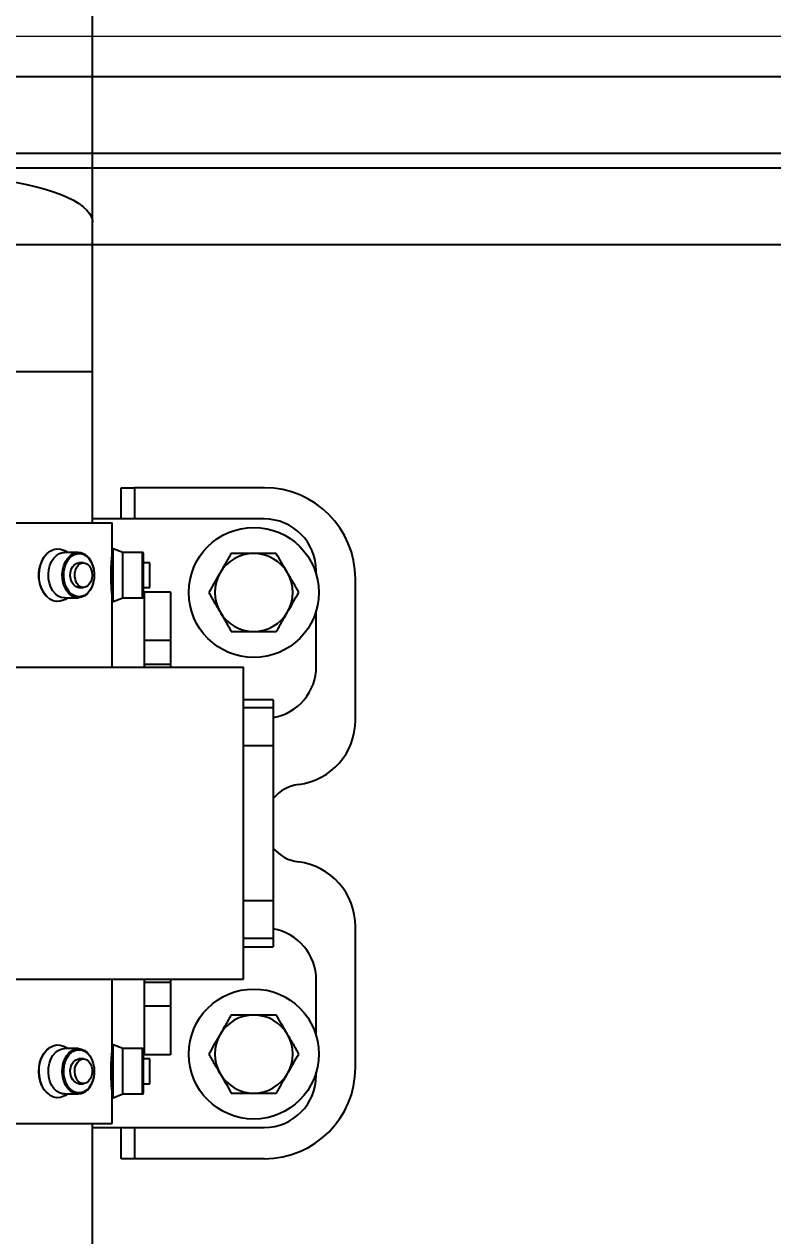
# Model space of a CAD drawing. Header units: inches. Extents: x -1851 to 6314, y -1304 to 4687.
# Drawn here: x -9.66 to 1.67, y 2788.16 to 2806.51 of the extents above; entities that cross this region are included whole.
import ezdxf

# ---------------------------------------------------------------- set-up
doc = ezdxf.new("R2010")
doc.units = ezdxf.units.IN
doc.header["$MEASUREMENT"] = 0
for name, color, linetype in [('DC FEEEDERS', 1, 'Continuous'), ('G-ANNO-DIMS', 1, 'Continuous'), ('WIRE MANAGEMENT', 4, 'Continuous')]:
    doc.layers.add(name, color=color, linetype=linetype)
doc.styles.add('NEI-A', font='arial.ttf')
doc.dimstyles.new('NEI-A', dxfattribs={"dimtxt": 0.1, "dimasz": 0.125, "dimexe": 0.0625, "dimexo": 0.0625, "dimgap": 0.0625, "dimtad": 0, "dimtih": 1, "dimtoh": 1, "dimdec": 4, "dimzin": 3, "dimdsep": 46, "dimlunit": 4, "dimtxsty": 'NEI-A', "dimcen": 0, "dimadec": 0, "dimazin": 0, "dimtfac": 0.75, "dimtdec": 4, "dimtofl": 0, "dimtmove": 0, "dimatfit": 3, "dimfxl": 1, "dimfrac": 1, "dimtolj": 1, "dimtzin": 0, "dimarcsym": 0})

# ---------------------------------------------------------------- blocks, each defined once
blk = doc.blocks.new('2.4.20_7-7_Mid Plan View')
at = {"color": 7, "linetype": 'Continuous', "lineweight": 25}
for p, q in [((-0.05999999865889549, 0.1229999996721745), (-0.05999999865889549, -0.1229999996721745)), ((0.05999999865889549, 0.1229999996721745), (0.05999999865889549, -0.1229999996721745)), ((-0.1155000030994415, 0.07250000163912773), (-0.1155000030994415, -0.07250000163912773)), ((0.1155000030994415, 0.07250000163912773), (0.1155000030994415, -0.07250000163912773)), ((-0.1047339290380478, -0.05442933738231659), (-0.1041174978017807, -0.05544748902320862)), ((-0.1041174978017807, -0.05418426543474197), (-0.1041174978017807, -0.05951584875583649)), ((-0.08669310063123703, -0.05951584875583649), (-0.08669310063123703, -0.05418426543474197)), ((-0.08669310063123703, -0.05544748902320862), (-0.08607666939496994, -0.05442933738231659)), ((0.08607666939496994, -0.05442933738231659), (0.08669310063123703, -0.05544748902320862)), ((0.08669310063123703, -0.05418426543474197), (0.08669310063123703, -0.05951584875583649)), ((0.1041174978017807, -0.05951584875583649), (0.1041174978017807, -0.05418426543474197)), ((0.1041174978017807, -0.05544748902320862), (0.1047339290380513, -0.05442933738231659)), ((-0.1001551002263987, -0.05979648232460022), (-0.1001551002263987, -0.06150061264634132)), ((-0.0906554982066119, -0.06150061264634132), (-0.0906554982066119, -0.05979648232460022)), ((0.09065549820661545, -0.05979648232460022), (0.09065549820661545, -0.06150061264634132)), ((0.1001551002264023, -0.06150061264634132), (0.1001551002264023, -0.05979648232460022)), ((-0.1736553013324738, -0.06500000134110451), (-0.1155000030994415, -0.06500000134110451)), ((-0.1169999986886978, -0.06500000134110451), (-0.1169999986886978, -0.130999993532896)), ((0.1155000030994415, -0.06500000134110451), (0.1736553013324738, -0.06500000134110451)), ((0.1169999986886978, -0.130999993532896), (0.1169999986886978, -0.06500000134110451)), ((0.1736553013324738, -0.06500000134110451), (0.2310929447412491, -0.06500000134110451)), ((0.2310929447412491, -0.06500000134110451), (0.4565092921257019, -0.06500000134110451)), ((-0.1155000030994415, -0.07250000163912773), (-0.1052252054214478, -0.07250000163912773)), ((-0.1055528447031975, -0.07298104092478752), (-0.1041174978017807, -0.07662812247872353)), ((-0.1052252054214478, -0.07250000163912773), (-0.08558539301156998, -0.07250000163912773)), ((-0.08669310063123703, -0.07662812247872353), (-0.08525775372982025, -0.07298104092478752)), ((-0.08558539301156998, -0.07250000163912773), (-0.05999999865889549, -0.07250000163912773)), ((0.05999999865889549, -0.07250000163912773), (0.08558539301156998, -0.07250000163912773)), ((0.08525775372982025, -0.07298104092478752), (0.08669310063123703, -0.07662812247872353)), ((0.08558539301156998, -0.07250000163912773), (0.1052252054214442, -0.07250000163912773)), ((0.1041174978017807, -0.07662812247872353), (0.1055528447031975, -0.07298104092478752)), ((0.1052252054214442, -0.07250000163912773), (0.1155000030994415, -0.07250000163912773)), ((-0.1289999932050705, -0.0760749988257885), (-0.1169999986886978, -0.0760749988257885)), ((-0.1289999932050705, -0.08107500150799751), (-0.1289999932050705, -0.0760749988257885)), ((-0.1041174978017807, -0.07662812247872353), (-0.1041174978017807, -0.08416812494397163)), ((-0.1041174978017807, -0.07662812247872353), (-0.08669310063123703, -0.07662812247872353)), ((-0.08669310063123703, -0.08416812494397163), (-0.08669310063123703, -0.07662812247872353)), ((0.08669310063123703, -0.07662812247872353), (0.08669310063123703, -0.08416812494397163)), ((0.08669310063123703, -0.07662812247872353), (0.1041174978017807, -0.07662812247872353)), ((0.1041174978017807, -0.08416812494397163), (0.1041174978017807, -0.07662812247872353)), ((0.1169999986886978, -0.0760749988257885), (0.1289999932050705, -0.0760749988257885)), ((0.1289999932050705, -0.0760749988257885), (0.1289999932050705, -0.08107500150799751)), ((-0.1289999932050705, -0.1310750059783459), (-0.1289999932050705, -0.08107500150799751)), ((0.1289999932050705, -0.1310750059783459), (0.1289999932050705, -0.08107500150799751)), ((-0.1037206277251244, -0.08456499502062798), (-0.08708997815847397, -0.08456499502062798)), ((-0.1001551002263987, -0.08456499502062798), (-0.1001551002263987, -0.08697499707341194)), ((-0.1001551002263987, -0.08697499707341194), (-0.09965044260024669, -0.08697499707341194)), ((-0.09965044260024669, -0.08697499707341194), (-0.0906554982066119, -0.08697499707341194)), ((-0.0906554982066119, -0.08697499707341194), (-0.0906554982066119, -0.08456499502062798)), ((-0.0890041515231097, -0.0949999950826168), (-0.0890041515231097, -0.08499999716877937)), ((-0.0890041515231097, -0.08499999716877937), (-0.070210300385952, -0.08499999716877937)), ((-0.070210300385952, -0.08499999716877937), (-0.070210300385952, -0.0949999950826168)), ((-0.070210300385952, -0.08499999716877937), (-0.0612061470746994, -0.08499999716877937)), ((-0.0612061470746994, -0.0949999950826168), (-0.0612061470746994, -0.08499999716877937)), ((-0.0612061470746994, -0.08499999716877937), (-0.05999999865889549, -0.08499999716877937)), ((0.05999999865889549, -0.08499999716877937), (0.06120614707470295, -0.08499999716877937)), ((0.06120614707470295, -0.08499999716877937), (0.06120614707470295, -0.0949999950826168)), ((0.06120614707470295, -0.08499999716877937), (0.070210300385952, -0.08499999716877937)), ((0.070210300385952, -0.0949999950826168), (0.070210300385952, -0.08499999716877937)), ((0.070210300385952, -0.08499999716877937), (0.08900415152311325, -0.08499999716877937)), ((0.08708997815847752, -0.08456499502062798), (0.1037206277251244, -0.08456499502062798)), ((0.08900415152311325, -0.08499999716877937), (0.08900415152311325, -0.0949999950826168)), ((0.09065549820661545, -0.08456499502062798), (0.09065549820661545, -0.08697499707341194)), ((0.09065549820661545, -0.08697499707341194), (0.1001551002264023, -0.08697499707341194)), ((0.1001551002264023, -0.08697499707341194), (0.1001551002264023, -0.08456499502062798)), ((-0.070210300385952, -0.0949999950826168), (-0.0890041515231097, -0.0949999950826168)), ((-0.0612061470746994, -0.0949999950826168), (-0.070210300385952, -0.0949999950826168)), ((-0.05999999865889549, -0.0949999950826168), (-0.0612061470746994, -0.0949999950826168)), ((0.06120614707470295, -0.0949999950826168), (0.05999999865889549, -0.0949999950826168)), ((0.070210300385952, -0.0949999950826168), (0.06120614707470295, -0.0949999950826168)), ((0.08900415152311325, -0.0949999950826168), (0.070210300385952, -0.0949999950826168)), ((-0.05999999865889549, -0.1229999996721745), (0.05999999865889549, -0.1229999996721745)), ((-0.0474999994039571, -0.1229999996721745), (-0.0474999994039571, -0.1344999931752682)), ((-0.02978809550404549, -0.1344999931752682), (-0.02978809550404549, -0.1229999996721745)), ((0.02978809550404549, -0.1344999931752682), (0.02978809550404549, -0.1229999996721745)), ((0.04749999940395355, -0.1344999931752682), (0.04749999940395355, -0.1229999996721745)), ((-0.04434506967663765, -0.1344999931752682), (-0.0474999994039571, -0.1344999931752682)), ((-0.02978809550404549, -0.1344999931752682), (-0.04434506967663765, -0.1344999931752682)), ((0.02978809550404549, -0.1344999931752682), (-0.02978809550404549, -0.1344999931752682)), ((0.04434506967663765, -0.1344999931752682), (0.02978809550404549, -0.1344999931752682)), ((0.04749999940395355, -0.1344999931752682), (0.04434506967663765, -0.1344999931752682)), ((-0.09700000286102295, -0.1510000042617321), (-0.09574999660253525, -0.1510000042617321)), ((-0.08174999803304672, -0.1510000042617321), (-0.06033629179000854, -0.1510000042617321)), ((0.06033629179000854, -0.1510000042617321), (0.08174999803304672, -0.1510000042617321)), ((0.09574999660253525, -0.1510000042617321), (0.0970000028610265, -0.1510000042617321)), ((-0.09399999678134918, -0.1660750024020672), (-0.03968627005815506, -0.1660750024020672)), ((0.03968627005815506, -0.1660750024020672), (0.09399999678134918, -0.1660750024020672))]:
    blk.add_line(p, q, dxfattribs=at)
at = {"color": 8, "linetype": 'Continuous', "lineweight": 25}
for p, q in [((0.1736553013324738, 0.06500000134110451), (0.1736553013324738, -0.06500000134110451)), ((-0.1055528447031975, -0.07298104092478752), (-0.08525775372982025, -0.07298104092478752)), ((0.08525775372982025, -0.07298104092478752), (0.1055528447031975, -0.07298104092478752)), ((-0.1169999986886978, -0.08107500150799751), (-0.1289999932050705, -0.08107500150799751)), ((0.1289999932050705, -0.08107500150799751), (0.1169999986886978, -0.08107500150799751)), ((-0.1041174978017807, -0.08416812494397163), (-0.08669310063123703, -0.08416812494397163)), ((0.08669310063123703, -0.08416812494397163), (0.1041174978017807, -0.08416812494397163)), ((-0.04434506967663765, -0.1344999931752682), (-0.04434506967663765, -0.1229999996721745)), ((0.04434506967663765, -0.1344999931752682), (0.04434506967663765, -0.1229999996721745))]:
    blk.add_line(p, q, dxfattribs=at)
at = {"color": 8, "linetype": 'Continuous', "lineweight": 25, "flags": 128}
for points in [[(0.2465327978134155, -0.03523346781730652), (0.2457551211118698, -0.0391712486743927), (0.2448973655700684, -0.04289509356021881), (0.243964210152626, -0.04638465866446495), (0.2429607510566711, -0.04962088540196419), (0.2418924719095195, -0.05258610472083092), (0.2407652139663696, -0.05526411160826683), (0.2395851314067841, -0.05764028802514076), (0.2383586764335632, -0.05970165133476257), (0.237092524766922, -0.06143694743514061), (0.2357936054468155, -0.06283669546246529), (0.2344690263271332, -0.06389324739575386), (0.2331259995698929, -0.06460084393620491), (0.231771856546402, -0.06495561078190804), (0.2310929447412491, -0.06500000134110451)], [(-0.1047339290380478, -0.05442933738231659), (-0.1049581915140152, -0.05402561277151108), (-0.1054333075881004, -0.05270349979400635), (-0.1055459901690483, -0.0513417012989521), (-0.1052921563386917, -0.04998942837119102), (-0.1046809926629031, -0.04869556427001953), (-0.1037345752120018, -0.04750686883926392), (-0.1024871245026588, -0.04646630212664604), (-0.1009837090969086, -0.04561147838830948), (-0.09927868098020554, -0.04497328773140907), (-0.0974336564540863, -0.0445748008787632), (-0.09551531821489334, -0.04443041607737541), (-0.09359300881623867, -0.04454535245895386), (-0.09173619747161865, -0.04491546005010605), (-0.09001199901103973, -0.04552735760807991), (-0.08848273009061458, -0.04635893180966377), (-0.08720365911722183, -0.04738012701272964), (-0.08622101694345474, -0.04855403304100037), (-0.0855703204870224, -0.04983822256326675), (-0.0852750837802887, -0.05118628218770027), (-0.08534597605466843, -0.05254949256777763), (-0.08578044176101685, -0.05387857556343079), (-0.08607666939496994, -0.05442933738231659)], [(0.08607666939496994, -0.05442933738231659), (0.08578044176101685, -0.05387857556343079), (0.08534597605466843, -0.05254949256777763), (0.0852750837802887, -0.05118628218770027), (0.0855703204870224, -0.04983822256326675), (0.08622101694345474, -0.04855403304100037), (0.08720365911722183, -0.04738012701272964), (0.08848273009061813, -0.04635893180966377), (0.09001199901103973, -0.04552735760807991), (0.09173619747161865, -0.04491546005010605), (0.09359300881624222, -0.04454535245895386), (0.09551531821489334, -0.04443041607737541), (0.0974336564540863, -0.0445748008787632), (0.09927868098020554, -0.04497328773140907), (0.1009837090969121, -0.04561147838830948), (0.1024871245026588, -0.04646630212664604), (0.1037345752120018, -0.04750686883926392), (0.1046809926629066, -0.04869556427001953), (0.1052921563386917, -0.04998942837119102), (0.1055459901690483, -0.0513417012989521), (0.1054333075881004, -0.05270349979400635), (0.1049581915140152, -0.05402561277151108), (0.1047339290380513, -0.05442933738231659)], [(-0.1041174978017807, -0.05951584875583649), (-0.104064404964447, -0.05883674696087837), (-0.1036938205361366, -0.05761811509728432), (-0.1029839143157005, -0.05647717788815498), (-0.1019637286663055, -0.05546064302325249), (-0.1006750464439357, -0.05461012944579124), (-0.0991706177592242, -0.05396045744419098), (-0.09751203656196594, -0.05353822186589241), (-0.09576720744371414, -0.0533607117831707), (-0.09400755912065506, -0.05343519523739815), (-0.09230513125658035, -0.05375862121582031), (-0.09072963148355484, -0.05431774631142616), (-0.0893455520272255, -0.05508968606591225), (-0.08820955455303192, -0.05604283139109612), (-0.08736816048621776, -0.05713816359639168), (-0.08685579895973206, -0.05833083763718605), (-0.08669310063123703, -0.05951584875583649)], [(0.08669310063123703, -0.05951584875583649), (0.08685579895973206, -0.05833083763718605), (0.08736816048622131, -0.05713816359639168), (0.08820955455303192, -0.05604283139109612), (0.0893455520272255, -0.05508968606591225), (0.09072963148355484, -0.05431774631142616), (0.0923051312565839, -0.05375862121582031), (0.09400755912065506, -0.05343519523739815), (0.09576720744371414, -0.0533607117831707), (0.0975120365619695, -0.05353822186589241), (0.09917061775922775, -0.05396045744419098), (0.1006750464439392, -0.05461012944579124), (0.1019637286663055, -0.05546064302325249), (0.1029839143157005, -0.05647717788815498), (0.1036938205361366, -0.05761811509728432), (0.104064404964447, -0.05883674696087837), (0.1041174978017807, -0.05951584875583649)], [(-0.09913524240255356, -0.06505158171057701), (-0.1005989015102386, -0.06438838317990303), (-0.1018355712294579, -0.0635245032608509), (-0.1027912124991417, -0.06249767914414406), (-0.1034240499138832, -0.06135280802845955), (-0.1037064269185066, -0.06013991683721542), (-0.103626012802124, -0.0589120164513588), (-0.103186309337616, -0.05772276967763901), (-0.1024065315723419, -0.0566241554915905), (-0.1023849099874461, -0.056600421667099)], [(-0.08779648691415431, -0.05742471292614937), (-0.08738654851913452, -0.05824015662074089), (-0.08710417151451111, -0.05945304781198502), (-0.0871845930814743, -0.06068095192313194), (-0.08762429654598236, -0.06187019869685173), (-0.08840406686067581, -0.06296880915760994), (-0.08948982506990433, -0.06392877921462059), (-0.0908341184258461, -0.06470814719796181), (-0.09237819164991024, -0.06527285650372505), (-0.09405456483364105, -0.06559821590781212), (-0.09578997641801834, -0.06567000970244408), (-0.09750857204198837, -0.06548510864377022), (-0.09913524240255356, -0.06505158171057701)], [(0.09913524240255356, -0.06505158171057701), (0.09750857204199193, -0.06548510864377022), (0.09578997641801479, -0.06567000970244408), (0.09405456483364105, -0.06559821590781212), (0.09237819164991379, -0.06527285650372505), (0.09083411842584965, -0.06470814719796181), (0.08948982506990433, -0.06392877921462059), (0.08840406686067226, -0.06296880915760994), (0.08762429654598591, -0.06187019869685173), (0.0871845930814743, -0.06068095192313194), (0.08710417151451466, -0.05945304781198502), (0.08738654851913452, -0.05824015662074089), (0.08797501772642136, -0.05715683102607727)], [(0.1027750074863398, -0.05707324296236038), (0.103186309337616, -0.05772276967763901), (0.103626012802124, -0.0589120164513588), (0.1037064269185066, -0.06013991683721542), (0.1034240499138832, -0.06135280802845955), (0.1027912124991381, -0.06249767914414406), (0.1018355712294579, -0.0635245032608509), (0.1005989015102386, -0.06438838317990303), (0.09913524240255356, -0.06505158171057701)]]:
    blk.add_lwpolyline(points, dxfattribs=at)
at = {"color": 7, "linetype": 'Continuous', "lineweight": 25, "flags": 128}
for points in [[(-0.1044232845306396, -0.04851692542433739), (-0.1043815016746521, -0.04844936355948448), (-0.1034656465053558, -0.04729904979467392), (-0.1022584661841393, -0.04629208147525787), (-0.1008035987615585, -0.04546485468745232), (-0.09915361553430557, -0.044847272336483), (-0.09736816585063934, -0.04446164891123772), (-0.0955117717385292, -0.0443219281733036), (-0.0936515256762469, -0.04443315416574478), (-0.09185466915368679, -0.04479131102561951), (-0.09018614143133163, -0.04538345336914062), (-0.08870624005794525, -0.04618817567825317), (-0.0874684676527977, -0.04717639833688736), (-0.08663153648376465, -0.04814661294221878)], [(-0.1041174978017807, -0.05418426543474197), (-0.104064404964447, -0.05350515991449356), (-0.1036938205361366, -0.05228652805089951), (-0.1029839143157005, -0.05114559084177017), (-0.1019637286663055, -0.05012905597686768), (-0.1006750464439357, -0.04927854239940643), (-0.0991706177592242, -0.04862887039780617), (-0.09751203656196594, -0.0482066348195076), (-0.09576720744371414, -0.04802912846207619), (-0.09400755912065506, -0.04810360819101334), (-0.09230513125658035, -0.0484270341694355), (-0.09072963148355484, -0.04898616299033165), (-0.0893455520272255, -0.04975809901952744), (-0.08820955455303192, -0.0507112480700016), (-0.08736816048621776, -0.05180657655000687), (-0.08685579895973206, -0.05299925059080124), (-0.08669310063123703, -0.05418426543474197)], [(0.08669310063123703, -0.05418426543474197), (0.08685579895973206, -0.05299925059080124), (0.08736816048622131, -0.05180657655000687), (0.08820955455303192, -0.0507112480700016), (0.0893455520272255, -0.04975809901952744), (0.09072963148355484, -0.04898616299033165), (0.0923051312565839, -0.0484270341694355), (0.09400755912065506, -0.04810360819101334), (0.09576720744371414, -0.04802912846207619), (0.0975120365619695, -0.0482066348195076), (0.09917061775922775, -0.04862887039780617), (0.1006750464439392, -0.04927854239940643), (0.1019637286663055, -0.05012905597686768), (0.1029839143157005, -0.05114559084177017), (0.1036938205361366, -0.05228652805089951), (0.104064404964447, -0.05350515991449356), (0.1041174978017807, -0.05418426543474197)], [(-0.1023849099874461, -0.056600421667099), (-0.1013207733631134, -0.05566418543457985), (-0.09997648000717163, -0.05488481745123863), (-0.09843240678310394, -0.05432011559605598), (-0.09675603359937668, -0.05399475246667862), (-0.09502062201499939, -0.05392295494675636), (-0.09330202639102936, -0.05410785973072052), (-0.09167535603046417, -0.05454138293862343), (-0.09021169692277908, -0.05520458146929741), (-0.08897502720355632, -0.05606846511363983), (-0.08801938593387604, -0.05709528550505638), (-0.08779648691415431, -0.05742471292614937)], [(0.08797501772642136, -0.05715683102607727), (0.08801938593387604, -0.05709528550505638), (0.08897502720355988, -0.05606846511363983), (0.09021169692277908, -0.05520458146929741), (0.09167535603046062, -0.05454138293862343), (0.09330202639102936, -0.05410785973072052), (0.09502062201499939, -0.05392295494675636), (0.09675603359938023, -0.05399475246667862), (0.09843240678310394, -0.05432011559605598), (0.09997648000717163, -0.05488481745123863), (0.101320773363117, -0.05566418543457985), (0.1024065315723419, -0.0566241554915905), (0.1027750074863398, -0.05707324296236038)], [(-0.1001551002263987, -0.05979648232460022), (-0.09999512881040573, -0.05893217027187347), (-0.09949515014886856, -0.05808859691023827), (-0.09869184345006587, -0.05737169086933136), (-0.09764478355646133, -0.05683461576700211), (-0.09643164277076721, -0.05651721358299255), (-0.09514237195253372, -0.05644301697611809), (-0.09387260675430298, -0.05661753192543983), (-0.0927165150642395, -0.05702781677246094), (-0.09175983816385269, -0.05764343962073326), (-0.09107352793216705, -0.05841874331235886), (-0.09070847928524017, -0.05929622799158096), (-0.0906554982066119, -0.05979648232460022)], [(-0.09965044260024669, -0.05999406054615974), (-0.09891819208860397, -0.05924006178975105), (-0.09792540967464447, -0.05865371599793434), (-0.09674572944641113, -0.05827851220965385), (-0.09546662867069244, -0.0581422746181488), (-0.09418297559022903, -0.05825510993599892), (-0.09298998862504959, -0.05860865116119385), (-0.0919761210680008, -0.05917667597532272), (-0.09121658653020859, -0.05991705507040024), (-0.09076771140098572, -0.06077487766742706), (-0.09066278487443924, -0.06168652698397636), (-0.09090958535671234, -0.06258438900113106), (-0.09148981422185898, -0.06340186670422554), (-0.09236043691635132, -0.06407834216952324), (-0.09345687925815582, -0.06456363573670387), (-0.09469783306121826, -0.0648217611014843), (-0.09599125385284424, -0.06483357027173042), (-0.0972412154078448, -0.0645981915295124), (-0.09835501760244725, -0.06413307413458824), (-0.09925005584955215, -0.06347272172570229), (-0.09985993802547455, -0.06266610696911812), (-0.1001394465565681, -0.06177305430173874), (-0.1000678464770317, -0.0608597956597805), (-0.09965044260024669, -0.05999406054615974)], [(-0.08669310063123703, -0.05951584875583649), (-0.08669346570968628, -0.05957202613353729), (-0.08688778430223465, -0.06081091612577438), (-0.08743081986904144, -0.06199678406119347), (-0.08830032497644424, -0.06308108195662498), (-0.08946071565151215, -0.06401942297816277), (-0.09086447209119797, -0.06477338448166847), (-0.09245413541793823, -0.06531209871172905), (-0.09416461735963821, -0.0656135194003582), (-0.09592588990926743, -0.06566530093550682), (-0.09766585379838943, -0.06546531990170479), (-0.0993132665753329, -0.06502176448702812)], [(0.09931326657533646, -0.06502176448702812), (0.09766585379838943, -0.06546531990170479), (0.09592588990927098, -0.06566530093550682), (0.09416461735963821, -0.0656135194003582), (0.09245413541793823, -0.06531209871172905), (0.09086447209119797, -0.06477338448166847), (0.0894607156515157, -0.06401942297816277), (0.0883003249764478, -0.06308108195662498), (0.08743081986904144, -0.06199678406119347), (0.08688778430223465, -0.06081091612577438), (0.08669346570968628, -0.05957202613353729), (0.08669310063123703, -0.05951584875583649)], [(0.09065549820661545, -0.05979648232460022), (0.09070847928524017, -0.05929622799158096), (0.09107352793216705, -0.05841874331235886), (0.09175983816385269, -0.05764343962073326), (0.09271651506424305, -0.05702781677246094), (0.09387260675430298, -0.05661753192543983), (0.09514237195253372, -0.05644301697611809), (0.09643164277076721, -0.05651721358299255), (0.09764478355646133, -0.05683461576700211), (0.09869184345006943, -0.05737169086933136), (0.09949515014886856, -0.05808859691023827), (0.09999512881040573, -0.05893217027187347), (0.1001551002264023, -0.05979648232460022)], [(0.09116016328335164, -0.0630071572959423), (0.09074275940656662, -0.06214142963290215), (0.09067115187644958, -0.06122816726565361), (0.09095066040754318, -0.06033511087298393), (0.09156054258346558, -0.05952849611639977), (0.09245558083057404, -0.05886814370751381), (0.09356938302516937, -0.05840303003787994), (0.09481934458017349, -0.05816765129566193), (0.09611276537179947, -0.05817946046590805), (0.09735371917486546, -0.05843758210539818), (0.09845016151666641, -0.05892287939786911), (0.0993207842111623, -0.05959935113787651), (0.09990101307630539, -0.06041683256626129), (0.1001478135585785, -0.06131469458341599), (0.100042887032032, -0.06222634389996529), (0.09959401190280914, -0.06308416649699211), (0.09883447736502049, -0.06382454559206963), (0.09782061725854874, -0.0643925704061985), (0.09662762284279225, -0.06474610790610313), (0.09534396976232529, -0.06485894694924355), (0.0940648764371872, -0.0647227130830288), (0.09288518875837326, -0.0643475092947483), (0.09189240634441731, -0.0637611635029316), (0.09116016328335164, -0.0630071572959423)]]:
    blk.add_lwpolyline(points, dxfattribs=at)
at = {"color": 7, "linetype": 'Continuous', "lineweight": 25}
for centre, radius in [((-0.08874999999999744, -0.1269999985635479), 0.02500000000000111), ((0.08874999999999744, -0.1269999985635479), 0.0249999999999977)]:
    blk.add_circle(centre, radius, dxfattribs=at)
for centre, radius, start, end in [((0.09541085543398253, -0.05638184128659418), 0.01214890803802914, 49.09339147659507, 131.4896682946669), ((-0.09785468685976184, -0.05890012574073467), 0.006293005301665059, 185.6149422593821, 256.5982317046762), ((0.09785468685976184, -0.05890012574073467), 0.006293005301668454, 283.4017682953565, 354.3850577406309), ((-0.1052252046405471, -0.072852097977119), 0.0003520994135851648, 90, 201.4825927803499), ((-0.08558539535945542, -0.072852097977119), 0.0003520994135851648, 338.5174072196501, 90), ((0.08558539535945187, -0.072852097977119), 0.0003520994135855626, 90, 201.4825927801452), ((0.1052252046405471, -0.072852097977119), 0.0003520994135855626, 338.5174072198548, 90), ((-0.1037206250000011, -0.08416812356355763), 0.0003968750000024097, 180, 270), ((-0.08708997500000137, -0.08416812356355763), 0.0003968750000024097, 270, 0), ((0.08708997500000137, -0.08416812356355763), 0.0003968750000024097, 180, 270), ((0.1037206250000011, -0.08416812356355763), 0.0003968750000024097, 270, 0), ((-0.08874999999999744, -0.1269999985635479), 0.01500000000000339, 120.0000000000059, 180), ((-0.08874999999999744, -0.1269999985635479), 0.01500000000000292, 60.00000000001194, 120.0000000000059), ((-0.08874999999999744, -0.1269999985635479), 0.01499999999999951, 0, 60.00000000001194), ((0.08874999999999744, -0.1269999985635479), 0.01500000000000121, 119.9999999999972, 180), ((0.08874999999999744, -0.1269999985635479), 0.01500000000000292, 59.99999999999407, 119.9999999999972), ((0.08874999999999744, -0.1269999985635479), 0.01500000000000339, 0, 59.99999999999407), ((-0.08874999999999744, -0.1269999985635479), 0.01500000000000339, 180, 239.9999999999826), ((-0.08874999999999744, -0.1269999985635479), 0.01499999999999657, 299.9999999999943, 0), ((0.08874999999999744, -0.1269999985635479), 0.01499999999999826, 180, 239.9999999999981), ((0.08874999999999744, -0.1269999985635479), 0.01500000000000339, 300.0000000000173, 0), ((-0.09399999999999764, -0.1310749985635198), 0.03500000000000224, 180, 270), ((-0.09700000000000131, -0.1309999985635386), 0.01999999999999884, 180, 270), ((-0.06033629251585992, -0.1309999985635386), 0.01999999999999884, 270, 350.0000000000097), ((0, -0.1460749985635346), 0.01500000000000275, 129.4962091282004, 172.8192442185483), ((0, -0.1460749985635346), 0.0150000000000011, 7.180755781451715, 50.50379087180534), ((0.06033629251585992, -0.1309999985635386), 0.01999999999999884, 189.9999999999903, 270), ((0.0940000000000012, -0.1310749985635198), 0.03500000000000224, 270, 0), ((0.09700000000000131, -0.1309999985635386), 0.01999999999999884, 270, 0), ((-0.08874999999999744, -0.1269999985635479), 0.01499999999999996, 239.9999999999826, 299.9999999999943), ((-0.039686269665971, -0.1410749985635391), 0.02500000000000111, 270, 352.8192442185482), ((0.03968626966596744, -0.1410749985635391), 0.02500000000000111, 187.1807557814517, 270), ((0.08874999999999744, -0.1269999985635479), 0.01499999999999996, 239.9999999999981, 300.0000000000173)]:
    blk.add_arc(centre, radius, start, end, dxfattribs=at)
for points, knots in [([(-0.1026517599821091, -0.07249965146183968), (-0.1026529391926836, -0.07249976664650148), (-0.1027885196616438, -0.07251301007431721), (-0.1023107081964518, -0.07246495927776664), (-0.1011893160243353, -0.07236286379963985), (-0.09931999127352142, -0.07223308519974125), (-0.09728935058842936, -0.07214921665328689), (-0.09593989962406724, -0.07214016898248587), (-0.09540530294179916, -0.07213658466935158)], [0, 0, 0, 0, 0.001875058611934497, 0.2155860300284332, 0.4292786617195822, 0.6438805998194713, 0.85892021655009, 1, 1, 1, 1]), ([(-0.09540530294179916, -0.07213658466935158), (-0.09459277146968148, -0.0721447877714354), (-0.092967802127351, -0.07216119303058122), (-0.09079575882297775, -0.07227634286621765), (-0.08916953192064625, -0.0724012547766506), (-0.08824296891021532, -0.07249112788508683), (-0.08824599864357552, -0.07249096266895094), (-0.08824720233678818, -0.07249089702963829)], [0, 0, 0, 0, 0.2141048839201875, 0.4281851034091682, 0.6429334211651578, 0.858139787852949, 1, 1, 1, 1]), ([(0.08815884590148926, -0.07249965146183968), (0.08815766419402493, -0.07249976664658675), (0.08802180436049412, -0.07251300933057792), (0.08850002939033885, -0.07246495979089218), (0.08962124585920961, -0.0723628633833755), (0.09149062285005982, -0.0722330856210931), (0.09352125046106963, -0.07214921644705896), (0.09487070316573565, -0.07214016893550479), (0.09540530294179561, -0.07213658466935158)], [0, 0, 0, 0, 0.001875166215784663, 0.2155861558734115, 0.4292783757703, 0.6438807098055321, 0.8589196256144241, 1, 1, 1, 1]), ([(0.09540530294179561, -0.07213658466935158), (0.09621783466277023, -0.0721447877341177), (0.09784280232145548, -0.07216119289665812), (0.1000148403076011, -0.0722763430678981), (0.1016410676388766, -0.07240125475246373), (0.1025676263787396, -0.0724911278935565), (0.1025646042277693, -0.07249096267133837), (0.1025634035468102, -0.07249089702963829)], [0, 0, 0, 0, 0.2141049992688987, 0.4281847593120237, 0.6429331927633737, 0.8581396753932983, 1, 1, 1, 1]), ([(-0.08874999731779099, -0.1096794940531254), (-0.0899680298852914, -0.1103827243172191), (-0.09242642482430696, -0.1118020769423254), (-0.0949677789090515, -0.1132693266200704), (-0.09624999761581421, -0.114009615033865)], [0, 0, 0, 0, 0.4954584587560446, 1, 1, 1, 1]), ([(-0.08124999701976421, -0.114009615033865), (-0.08142780664224603, -0.1139069569312881), (-0.08277409608217567, -0.1131296788656186), (-0.08531239905715537, -0.1116641867297972), (-0.08759715301768978, -0.1103450871405869), (-0.08874999731779099, -0.1096794940531254)], [0, 0, 0, 0, 0.07010369273145818, 0.5307916405724602, 1, 1, 1, 1]), ([(0.08874999731779099, -0.1096794940531254), (0.08753196475029057, -0.1103827243172191), (0.08507356981127501, -0.1118020769423254), (0.08253221572653047, -0.1132693266200704), (0.08124999701976776, -0.114009615033865)], [0, 0, 0, 0, 0.4954584587560446, 1, 1, 1, 1]), ([(0.09624999761581421, -0.114009615033865), (0.09607219053172855, -0.113906956836729), (0.09472590621958332, -0.1131296699191751), (0.0921875950794444, -0.111664191717324), (0.0899028408484348, -0.110345088465607), (0.08874999731779099, -0.1096794940531254)], [0, 0, 0, 0, 0.07010295873008582, 0.5307916389235933, 1, 1, 1, 1]), ([(-0.09624999761581421, -0.114009615033865), (-0.09642780725322808, -0.1141122731101802), (-0.0977740978762931, -0.1148895515947856), (-0.1003123972979871, -0.1163550524860568), (-0.1025971531715157, -0.1176741511477246), (-0.1037499979138374, -0.1183397434651852)], [0, 0, 0, 0, 0.07010366315546128, 0.5307918385264402, 1, 1, 1, 1]), ([(-0.07374999672174809, -0.1183397434651852), (-0.0749680295519255, -0.1176365136536219), (-0.07742642605996153, -0.1162171613420355), (-0.07996777857361437, -0.114749906407269), (-0.08124999701976421, -0.114009615033865)], [0, 0, 0, 0, 0.4954582493907648, 1, 1, 1, 1]), ([(0.08124999701976776, -0.114009615033865), (0.08107218992075005, -0.1141122732047393), (0.07972590442546235, -0.1148895605412292), (0.07718759683860199, -0.11635504749853), (0.07490284069460884, -0.1176741498227329), (0.07374999672174454, -0.1183397434651852)], [0, 0, 0, 0, 0.0701029291544454, 0.5307918368772606, 1, 1, 1, 1]), ([(0.1037499979138374, -0.1183397434651852), (0.1025319650836565, -0.1176365136536219), (0.1000735685756204, -0.1162171613420355), (0.0975322160619676, -0.114749906407269), (0.09624999761581421, -0.114009615033865)], [0, 0, 0, 0, 0.4954582493907648, 1, 1, 1, 1]), ([(-0.1037499979138374, -0.1183397434651852), (-0.1037499979138374, -0.1189628221624162), (-0.1037499979138374, -0.1206798198436445), (-0.1037499979138374, -0.1235658497005545), (-0.1037499979138374, -0.1258503428996107), (-0.1037499979138374, -0.1270000003278255)], [0, 0, 0, 0, 0.2205429108794705, 0.6077429195932863, 1, 1, 1, 1]), ([(-0.07374999672174809, -0.1270000003278255), (-0.07374999672174809, -0.1258661422804153), (-0.07374999672174809, -0.1235816569833048), (-0.07374999672174809, -0.1206950494684236), (-0.07374999672174809, -0.1189628214156357), (-0.07374999672174809, -0.1183397434651852)], [0, 0, 0, 0, 0.3868682526335134, 0.7794580962425293, 1, 1, 1, 1]), ([(0.07374999672174454, -0.1183397434651852), (0.07374999672174454, -0.1189628221624162), (0.07374999672174454, -0.1206798198436445), (0.07374999672174454, -0.1235658497005545), (0.07374999672174454, -0.1258503428996107), (0.07374999672174454, -0.1270000003278255)], [0, 0, 0, 0, 0.2205429108794705, 0.6077429195932863, 1, 1, 1, 1]), ([(0.1037499979138374, -0.1270000003278255), (0.1037499979138374, -0.1258661422804153), (0.1037499979138374, -0.1235816569833048), (0.1037499979138374, -0.1206950494684236), (0.1037499979138374, -0.1189628214156357), (0.1037499979138374, -0.1183397434651852)], [0, 0, 0, 0, 0.3868682526335134, 0.7794580962425293, 1, 1, 1, 1]), ([(-0.1037499979138374, -0.1270000003278255), (-0.1037499979138374, -0.1277013018729178), (-0.1037499979138374, -0.1295107795238266), (-0.1037499979138374, -0.1324215252546423), (-0.1037499979138374, -0.1345767113976422), (-0.1037499979138374, -0.1356602571904659)], [0, 0, 0, 0, 0.23935491457195, 0.6175765212464365, 1, 1, 1, 1]), ([(-0.07374999672174809, -0.1356602571904659), (-0.07374999672174809, -0.1345877384203504), (-0.07374999672174809, -0.1324326897459116), (-0.07374999672174809, -0.1295221117999859), (-0.07374999672174809, -0.1277013032139962), (-0.07374999672174809, -0.1270000003278255)], [0, 0, 0, 0, 0.3785553937909955, 0.7606443097440941, 1, 1, 1, 1]), ([(0.07374999672174454, -0.1270000003278255), (0.07374999672174454, -0.1277013018729178), (0.07374999672174454, -0.1295107795238266), (0.07374999672174454, -0.1324215252546423), (0.07374999672174454, -0.1345767113976422), (0.07374999672174454, -0.1356602571904659)], [0, 0, 0, 0, 0.23935491457195, 0.6175765212464365, 1, 1, 1, 1]), ([(0.1037499979138374, -0.1356602571904659), (0.1037499979138374, -0.1345877384203504), (0.1037499979138374, -0.1324326897459116), (0.1037499979138374, -0.1295221117999859), (0.1037499979138374, -0.1277013032139962), (0.1037499979138374, -0.1270000003278255)], [0, 0, 0, 0, 0.3785553937909955, 0.7606443097440941, 1, 1, 1, 1]), ([(-0.1037499979138374, -0.1356602571904659), (-0.10253196508366, -0.1363634870020292), (-0.1000735685756204, -0.1377828393136156), (-0.0975322160619676, -0.1392500942484105), (-0.09624999761581421, -0.1399903856217861)], [0, 0, 0, 0, 0.4954582493907648, 1, 1, 1, 1]), ([(-0.08124999701976421, -0.1399903856217861), (-0.08107218999761656, -0.1398877248348356), (-0.07972591215027336, -0.1391104217698853), (-0.07718759608645698, -0.1376449493042742), (-0.07490284010830095, -0.1363258493479691), (-0.07374999672174809, -0.1356602571904659)], [0, 0, 0, 0, 0.07010335230871075, 0.5307922549620386, 1, 1, 1, 1]), ([(0.07374999672174454, -0.1356602571904659), (0.0749680295519255, -0.1363634870020292), (0.07742642605996153, -0.1377828393136156), (0.07996777857361437, -0.1392500942484105), (0.08124999701976776, -0.1399903856217861)], [0, 0, 0, 0, 0.4954582493907648, 1, 1, 1, 1]), ([(0.09624999761581421, -0.1399903856217861), (0.09642780717635802, -0.1398877249293662), (0.09777409015162775, -0.1391104307164142), (0.100312398050086, -0.1376449443167473), (0.1025971537578094, -0.136325848022949), (0.1037499979138374, -0.1356602571904659)], [0, 0, 0, 0, 0.07010408630558829, 0.5307922566091333, 1, 1, 1, 1]), ([(-0.09624999761581421, -0.1399903856217861), (-0.09607219043993709, -0.1400930411765557), (-0.09472589729675818, -0.1408703127843864), (-0.09218759818677924, -0.1423358142337179), (-0.08990284187695607, -0.143654918925705), (-0.08874999731779099, -0.1443205140531063)], [0, 0, 0, 0, 0.07010250600724131, 0.5307914187954621, 1, 1, 1, 1]), ([(-0.08874999731779099, -0.1443205140531063), (-0.08753196553625742, -0.1436172774411091), (-0.08507357529189363, -0.1421979137983556), (-0.08253221650629428, -0.1407306700997424), (-0.08124999701976421, -0.1399903856217861)], [0, 0, 0, 0, 0.4954590851973952, 1, 1, 1, 1]), ([(0.08124999701976776, -0.1399903856217861), (0.08142780673403749, -0.1400930410819967), (0.08277410500486226, -0.1408703038379713), (0.08531239594985607, -0.1423358192212447), (0.08759715198918272, -0.1436549202506967), (0.08874999731779099, -0.1443205140531063)], [0, 0, 0, 0, 0.07010324001239555, 0.5307914204467266, 1, 1, 1, 1]), ([(0.08874999731779099, -0.1443205140531063), (0.08996802909932455, -0.1436172774411091), (0.09242641934368834, -0.1421979137983556), (0.0949677781292877, -0.1407306700997424), (0.09624999761581421, -0.1399903856217861)], [0, 0, 0, 0, 0.4954590851973952, 1, 1, 1, 1])]:
    blk.add_open_spline(points, degree=3, knots=knots, dxfattribs=at)
blk = doc.blocks.new('*D102')
at = {"layer": 'Defpoints', "color": 0, "transparency": 16777216}
for p in [(-11.18635206495287, 2794.409055329793), (228.813647788382, 2757.563937893635), (228.813647788382, 2755.174068774127)]:
    blk.add_point(p, dxfattribs=at)
at = {"layer": 'G-ANNO-DIMS', "color": 0, "lineweight": -2, "transparency": 16777216}
for p, q in [((-11.18635206495287, 2793.159055329793), (-11.18635206495287, 2753.924068774127)), ((228.813647788382, 2756.313937893635), (228.813647788382, 2753.924068774127)), ((-8.686352064952873, 2755.174068774127), (91.18703724209993, 2755.174068774127)), ((226.313647788382, 2755.174068774127), (125.2095474740235, 2755.174068774127))]:
    blk.add_line(p, q, dxfattribs=at)
at = {"layer": 'G-ANNO-DIMS', "color": 0, "transparency": 16777216}
for points in [[(-8.686352064952873, 2755.590735440793), (-8.686352064952873, 2754.75740210746), (-11.18635206495287, 2755.174068774127)], [(226.313647788382, 2755.590735440793), (226.313647788382, 2754.75740210746), (228.813647788382, 2755.174068774127)]]:
    blk.add_solid(points, dxfattribs=at)
at = {"layer": 'G-ANNO-DIMS', "color": 0, "transparency": 16777216, "insert": (108.1982923580617, 2755.174068774127), "char_height": 2, "width": 33.22459366643307, "attachment_point": 5, "style": 'NEI-A'}
blk.add_mtext('\\A1;11\'-1" (CENTER LINE OF TRACKER TORQUE TUBE TO CENTERLINE OF MESSENGER WIRE)', dxfattribs=at)

msp = doc.modelspace()

# ---------------------------------------------------------------- linework, layer by layer
at = {"layer": 'DC FEEEDERS'}
for points in [[(-23.40612497602319, 2805.712463096451), (210.4403922541146, 2805.712463096451)], [(-23.40612497602319, 2804.552463096451), (210.4403922541146, 2804.552463096451)], [(-23.40612497602319, 2804.330516226767), (210.4403922541146, 2804.330516226767)], [(-23.40612497602319, 2803.170516226767), (210.4403922541146, 2803.170516226767)]]:
    msp.add_lwpolyline(points, dxfattribs=at)
at = {"layer": 'WIRE MANAGEMENT', "color": 4, "linetype": 'Continuous', "lineweight": 18, "elevation": 0.1185392468253132, "flags": 128}
msp.add_lwpolyline([(-23.40612497602319, 2806.325007183239), (602.1084267804583, 2806.325007183239)], dxfattribs=at)

# ---------------------------------------------------------------- block references
at = {"xscale": 39.37008, "yscale": 39.37008, "zscale": 39.37008, "rotation": 90}
msp.add_blockref('2.4.20_7-7_Mid Plan View', (-11.1863520649531, 2794.409055329793), dxfattribs=at)

# ---------------------------------------------------------------- dimensions: what is measured, and where the dimension line sits
at = {"layer": 'G-ANNO-DIMS'}
dim = msp.add_linear_dim(base=(228.813647788382, 2755.174068774127), p1=(-11.18635206495287, 2794.409055329793), p2=(228.813647788382, 2757.563937893635), text='11\'-1" (CENTER LINE OF TRACKER TORQUE TUBE TO CENTERLINE OF MESSENGER WIRE)', dimstyle='NEI-A', override={"dimscale": 20, "dimdec": 2}, dxfattribs=at)
dim.commit()
dim.dimension.update_dxf_attribs({"geometry": '*D102', "text_midpoint": (108.1982923580617, 2755.174068774127), "dimtype": 160})

doc.saveas('drawing.dxf')
